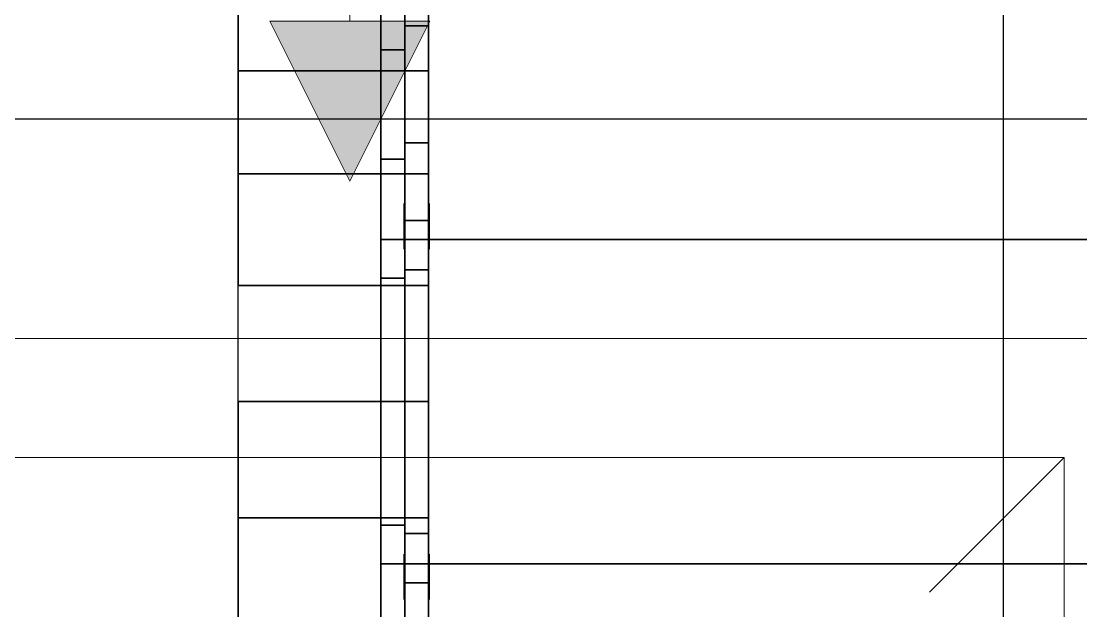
# Model space of a CAD drawing. Header units: millimetres. Extents: x -92759 to 184353, y -15225 to 86714.
# Drawn here: x 63832.3 to 64054.9, y 49422.3 to 49546.1 of the extents above; entities that cross this region are included whole.
import ezdxf

# ---------------------------------------------------------------- set-up
doc = ezdxf.new("R2010")
doc.units = ezdxf.units.MM
doc.linetypes.add('Aligning Line', pattern=[3.2004, 1.6002, -1.6002])
doc.layers.add('A-PATT-CONC', color=8, linetype='Continuous')
doc.layers.add('M-ACMV-EAF', color=86, linetype='Continuous')
doc.layers.add('HFI 9MM FPB', color=94, linetype='Continuous', lineweight=5)
doc.layers.add('M-ACMV_FCU-1', color=86, linetype='Continuous', lineweight=9)
doc.layers.add('M-ACMV_EAG', color=7, linetype='Continuous', lineweight=25, true_color=0x999900)

# ---------------------------------------------------------------- blocks, each defined once
blk = doc.blocks.new('RCP_B8L2')
at = {"layer": 'A-PATT-CONC'}
h = blk.add_hatch(dxfattribs=at)
h.set_pattern_fill('ANSI37', color=256, scale=189, angle=45)
h.set_pattern_definition([(90, (-386618.07, -170702.3), (-600.075, 0), []), (180, (-386618.07, -170702.3), (-6e-14, -600.075), [])])
h.paths.add_polyline_path([(-389618.07, -170702.3), (-386618.07, -170702.3), (-386618.07, -174902.3), (-389618.07, -174902.3)])
at = {"layer": 'HFI 9MM FPB'}
h = blk.add_hatch(dxfattribs=at)
h.set_pattern_fill('ANSI33', color=256, scale=50)
h.set_pattern_definition([(45, (-581589.02, -147239), (-224.5064, 224.5064), []), (45, (-581364.5, -147239), (-224.5064, 224.5064), [158.75, -79.375])])
h.paths.add_polyline_path([(-389618.07, -170702.3), (-386618.07, -170702.3), (-386618.07, -174902.3), (-389618.07, -174902.3)], flags=16)
h.paths.add_polyline_path([(-389968.07, -175527.3), (-389968.07, -170527.3), (-386268.07, -170527.3), (-386268.07, -175527.3), (-387018.07, -175527.3), (-387018.07, -175077.3), (-387618.07, -175077.3), (-387618.07, -175527.3)])
blk = doc.blocks.new('A$C0c7653cf')
at = {"layer": 'M-ACMV_EAG', "lineweight": 5}
h = blk.add_hatch(color=256, dxfattribs=at)
h.dxf.hatch_style = 1
h.paths.add_polyline_path([(16.8, 241.59), (-16.8, 241.59), (0, 208)])
for p, q in [((0, 275.18), (0, 241.59)), ((-16.8, 241.59), (16.8, 241.59)), ((0, 208), (-16.8, 241.59)), ((0, 208), (16.8, 241.59))]:
    blk.add_line(p, q, dxfattribs=at)
at = {"layer": 'M-ACMV_EAG', "linetype": 'Aligning Line', "lineweight": 5, "ltscale": 25}
blk.add_line((150, 150), (-150, -150), dxfattribs=at)
at = {"layer": 'M-ACMV_EAG', "lineweight": 5}
for points in [[(-175, 175), (175, 175), (175, -175), (-175, -175)], [(-150, 150), (150, 150), (150, -150), (-150, -150)]]:
    blk.add_lwpolyline(points, close=True, dxfattribs=at)
blk = doc.blocks.new('A$Cd3efbef9')
at = {"layer": 'M-ACMV-EAF'}
for points in [[(115, 218.047734, -179.500607), (110, 218.047734, -179.500607), (110, 283.952265, -141.450608), (115, 283.952265, -141.450608)], [(115, 283.952265, 66.450608), (110, 283.952265, 66.450608), (110, 218.047734, 104.500607), (115, 218.047734, 104.500607)], [(110, 277.408965, -130.217277), (110, 211.591034, -168.217277), (110, 218.091034, -179.475607), (110, 283.908965, -141.475607)], [(110, 211.591034, 93.217277), (110, 277.408965, 55.217277), (110, 283.908965, 66.475607), (110, 218.091034, 104.475607)], [(115, 277.408965, -130.217277), (115, 211.591034, -168.217277), (115, 218.091034, -179.475607), (115, 283.908965, -141.475607)], [(115, 211.591034, 93.217277), (115, 277.408965, 55.217277), (115, 283.908965, 66.475607), (115, 218.091034, 104.475607)], [(120, 214.029156, -164.500226), (-120, 214.029156, -164.500226), (-120, 272.970843, -130.470227), (120, 272.970843, -130.470227)], [(120, 272.970843, 55.470227), (-120, 272.970843, 55.470227), (-120, 214.029156, 89.500226), (120, 214.029156, 89.500226)], [(115, 218.049999, 104.5), (110, 218.049999, 104.5), (110, 141.95, 104.5), (115, 141.95, 104.5)], [(115, 141.95, -179.5), (110, 141.95, -179.5), (110, 218.049999, -179.5), (115, 218.049999, -179.5)], [(115, 218.049999, 104.5), (110, 218.049999, 104.5), (110, 141.95, 104.5), (115, 141.95, 104.5)], [(110, 142, 91.5), (110, 218, 91.5), (110, 218, 104.5), (110, 142, 104.5)], [(110, 218, -166.5), (110, 142, -166.5), (110, 142, -179.5), (110, 218, -179.5)], [(110, 142, 91.5), (110, 218, 91.5), (110, 218, 104.5), (110, 142, 104.5)], [(115, 142, 91.5), (115, 218, 91.5), (115, 218, 104.5), (115, 142, 104.5)], [(115, 218, -166.5), (115, 142, -166.5), (115, 142, -179.5), (115, 218, -179.5)], [(115, 142, 91.5), (115, 218, 91.5), (115, 218, 104.5), (115, 142, 104.5)], [(120, 214.029998, 89.5), (-120, 214.029998, 89.5), (-120, 145.970001, 89.5), (120, 145.970001, 89.5)], [(120, 145.970001, -164.5), (-120, 145.970001, -164.5), (-120, 214.029998, -164.5), (120, 214.029998, -164.5)], [(120, 214.029998, 89.5), (-120, 214.029998, 89.5), (-120, 145.970001, 89.5), (120, 145.970001, 89.5)], [(110, 82.591034, 55.217277), (110, 148.408965, 93.217277), (110, 141.908965, 104.475607), (110, 76.091034, 66.475607)], [(110, 148.408965, -168.217277), (110, 82.591034, -130.217277), (110, 76.091034, -141.475607), (110, 141.908965, -179.475607)], [(115, 82.591034, 55.217277), (115, 148.408965, 93.217277), (115, 141.908965, 104.475607), (115, 76.091034, 66.475607)], [(115, 148.408965, -168.217277), (115, 82.591034, -130.217277), (115, 76.091034, -141.475607), (115, 141.908965, -179.475607)], [(120, 145.970843, 89.500226), (-120, 145.970843, 89.500226), (-120, 87.029156, 55.470227), (120, 87.029156, 55.470227)], [(120, 87.029156, -130.470227), (-120, 87.029156, -130.470227), (-120, 145.970843, -164.500226), (120, 145.970843, -164.500226)], [(115, 141.952265, 104.500607), (110, 141.952265, 104.500607), (110, 76.047734, 66.450608), (115, 76.047734, 66.450608)], [(115, 76.047734, -141.450608), (110, 76.047734, -141.450608), (110, 141.952265, -179.500607), (115, 141.952265, -179.500607)]]:
    blk.add_3dface(points, dxfattribs=at)
at = {"layer": 'M-ACMV-EAF', "invisible_edges": 14}
for points in [[(109.9, 221.496226, 100.358854), (109.9, 221.573085, 99.578493), (109.9, 217.573085, 99.578493)], [(109.9, 221.573085, 99.578493), (109.9, 221.496226, 98.798132), (109.9, 217.573085, 99.578493)], [(109.9, 221.268603, 101.109227), (109.9, 221.496226, 100.358854), (109.9, 217.573085, 99.578493)], [(109.9, 221.496226, 98.798132), (109.9, 221.268603, 98.047759), (109.9, 217.573085, 99.578493)], [(109.9, 220.898963, 101.800774), (109.9, 221.268603, 101.109227), (109.9, 217.573085, 99.578493)], [(109.9, 221.268603, 98.047759), (109.9, 220.898963, 97.356212), (109.9, 217.573085, 99.578493)], [(109.9, 220.401512, 102.40692), (109.9, 220.898963, 101.800774), (109.9, 217.573085, 99.578493)], [(109.9, 220.898963, 97.356212), (109.9, 220.401512, 96.750066), (109.9, 217.573085, 99.578493)], [(109.9, 219.795366, 102.904371), (109.9, 220.401512, 102.40692), (109.9, 217.573085, 99.578493)], [(109.9, 220.401512, 96.750066), (109.9, 219.795366, 96.252615), (109.9, 217.573085, 99.578493)], [(115.1, 221.496226, 100.358854), (115.1, 221.573085, 99.578493), (115.1, 217.573085, 99.578493)], [(115.1, 221.573085, 99.578493), (115.1, 221.496226, 98.798132), (115.1, 217.573085, 99.578493)], [(115.1, 221.268603, 101.109227), (115.1, 221.496226, 100.358854), (115.1, 217.573085, 99.578493)], [(115.1, 221.496226, 98.798132), (115.1, 221.268603, 98.047759), (115.1, 217.573085, 99.578493)], [(115.1, 220.898963, 101.800774), (115.1, 221.268603, 101.109227), (115.1, 217.573085, 99.578493)], [(115.1, 221.268603, 98.047759), (115.1, 220.898963, 97.356212), (115.1, 217.573085, 99.578493)], [(115.1, 220.401512, 102.40692), (115.1, 220.898963, 101.800774), (115.1, 217.573085, 99.578493)], [(115.1, 220.898963, 97.356212), (115.1, 220.401512, 96.750066), (115.1, 217.573085, 99.578493)], [(115.1, 219.795366, 102.904371), (115.1, 220.401512, 102.40692), (115.1, 217.573085, 99.578493)], [(115.1, 220.401512, 96.750066), (115.1, 219.795366, 96.252615), (115.1, 217.573085, 99.578493)], [(109.9, 219.923141, -174.219639), (109.9, 220, -175), (109.9, 216, -175)], [(109.9, 220, -175), (109.9, 219.923141, -175.780361), (109.9, 216, -175)], [(109.9, 219.695518, -173.469266), (109.9, 219.923141, -174.219639), (109.9, 216, -175)], [(109.9, 219.923141, -175.780361), (109.9, 219.695518, -176.530734), (109.9, 216, -175)], [(109.9, 219.103819, 103.274011), (109.9, 219.795366, 102.904371), (109.9, 217.573085, 99.578493)], [(109.9, 219.795366, 96.252615), (109.9, 219.103819, 95.882975), (109.9, 217.573085, 99.578493)], [(109.9, 219.325878, -172.777719), (109.9, 219.695518, -173.469266), (109.9, 216, -175)], [(109.9, 219.695518, -176.530734), (109.9, 219.325878, -177.222281), (109.9, 216, -175)], [(109.9, 218.828427, -172.171573), (109.9, 219.325878, -172.777719), (109.9, 216, -175)], [(109.9, 219.325878, -177.222281), (109.9, 218.828427, -177.828427), (109.9, 216, -175)], [(109.9, 218.353446, 103.501634), (109.9, 219.103819, 103.274011), (109.9, 217.573085, 99.578493)], [(109.9, 219.103819, 95.882975), (109.9, 218.353446, 95.655352), (109.9, 217.573085, 99.578493)], [(109.9, 218.22228, -171.674122), (109.9, 218.828427, -172.171573), (109.9, 216, -175)], [(109.9, 218.828427, -177.828427), (109.9, 218.22228, -178.325878), (109.9, 216, -175)], [(109.9, 217.573085, 103.578493), (109.9, 218.353446, 103.501634), (109.9, 217.573085, 99.578493)], [(109.9, 218.353446, 95.655352), (109.9, 217.573085, 95.578493), (109.9, 217.573085, 99.578493)], [(109.9, 217.530733, -171.304482), (109.9, 218.22228, -171.674122), (109.9, 216, -175)], [(109.9, 218.22228, -178.325878), (109.9, 217.530733, -178.695518), (109.9, 216, -175)], [(115.1, 219.923141, -174.219639), (115.1, 220, -175), (115.1, 216, -175)], [(115.1, 220, -175), (115.1, 219.923141, -175.780361), (115.1, 216, -175)], [(115.1, 219.695518, -173.469266), (115.1, 219.923141, -174.219639), (115.1, 216, -175)], [(115.1, 219.923141, -175.780361), (115.1, 219.695518, -176.530734), (115.1, 216, -175)], [(115.1, 219.103819, 103.274011), (115.1, 219.795366, 102.904371), (115.1, 217.573085, 99.578493)], [(115.1, 219.795366, 96.252615), (115.1, 219.103819, 95.882975), (115.1, 217.573085, 99.578493)], [(115.1, 219.325878, -172.777719), (115.1, 219.695518, -173.469266), (115.1, 216, -175)], [(115.1, 219.695518, -176.530734), (115.1, 219.325878, -177.222281), (115.1, 216, -175)], [(115.1, 218.828427, -172.171573), (115.1, 219.325878, -172.777719), (115.1, 216, -175)], [(115.1, 219.325878, -177.222281), (115.1, 218.828427, -177.828427), (115.1, 216, -175)], [(115.1, 218.353446, 103.501634), (115.1, 219.103819, 103.274011), (115.1, 217.573085, 99.578493)], [(115.1, 219.103819, 95.882975), (115.1, 218.353446, 95.655352), (115.1, 217.573085, 99.578493)], [(115.1, 218.22228, -171.674122), (115.1, 218.828427, -172.171573), (115.1, 216, -175)], [(115.1, 218.828427, -177.828427), (115.1, 218.22228, -178.325878), (115.1, 216, -175)], [(115.1, 217.573085, 103.578493), (115.1, 218.353446, 103.501634), (115.1, 217.573085, 99.578493)], [(115.1, 218.353446, 95.655352), (115.1, 217.573085, 95.578493), (115.1, 217.573085, 99.578493)], [(115.1, 217.530733, -171.304482), (115.1, 218.22228, -171.674122), (115.1, 216, -175)], [(115.1, 218.22228, -178.325878), (115.1, 217.530733, -178.695518), (115.1, 216, -175)], [(109.9, 217.573085, 95.578493), (109.9, 216.792724, 95.655352), (109.9, 217.573085, 99.578493)], [(109.9, 216.792724, 95.655352), (109.9, 216.042351, 95.882975), (109.9, 217.573085, 99.578493)], [(109.9, 216.042351, 95.882975), (109.9, 215.350804, 96.252615), (109.9, 217.573085, 99.578493)], [(109.9, 215.350804, 96.252615), (109.9, 214.744658, 96.750066), (109.9, 217.573085, 99.578493)], [(109.9, 214.744658, 96.750066), (109.9, 214.247207, 97.356212), (109.9, 217.573085, 99.578493)], [(109.9, 214.247207, 97.356212), (109.9, 213.877567, 98.047759), (109.9, 217.573085, 99.578493)], [(109.9, 213.877567, 98.047759), (109.9, 213.649944, 98.798132), (109.9, 217.573085, 99.578493)], [(109.9, 213.649944, 98.798132), (109.9, 213.573085, 99.578493), (109.9, 217.573085, 99.578493)], [(109.9, 213.573085, 99.578493), (109.9, 213.649944, 100.358854), (109.9, 217.573085, 99.578493)], [(109.9, 213.649944, 100.358854), (109.9, 213.877567, 101.109227), (109.9, 217.573085, 99.578493)], [(109.9, 213.877567, 101.109227), (109.9, 214.247207, 101.800774), (109.9, 217.573085, 99.578493)], [(109.9, 214.247207, 101.800774), (109.9, 214.744658, 102.40692), (109.9, 217.573085, 99.578493)], [(109.9, 214.744658, 102.40692), (109.9, 215.350804, 102.904371), (109.9, 217.573085, 99.578493)], [(109.9, 215.350804, 102.904371), (109.9, 216.042351, 103.274011), (109.9, 217.573085, 99.578493)], [(109.9, 216.042351, 103.274011), (109.9, 216.792724, 103.501634), (109.9, 217.573085, 99.578493)], [(109.9, 216.792724, 103.501634), (109.9, 217.573085, 103.578493), (109.9, 217.573085, 99.578493)], [(109.9, 216.780361, -171.076859), (109.9, 217.530733, -171.304482), (109.9, 216, -175)], [(109.9, 217.530733, -178.695518), (109.9, 216.780361, -178.923141), (109.9, 216, -175)], [(109.9, 216, -171), (109.9, 216.780361, -171.076859), (109.9, 216, -175)], [(109.9, 216.780361, -178.923141), (109.9, 216, -179), (109.9, 216, -175)], [(109.9, 216, -179), (109.9, 215.219638, -178.923141), (109.9, 216, -175)], [(109.9, 215.219638, -178.923141), (109.9, 214.469266, -178.695518), (109.9, 216, -175)], [(109.9, 214.469266, -178.695518), (109.9, 213.777719, -178.325878), (109.9, 216, -175)], [(109.9, 213.777719, -178.325878), (109.9, 213.171572, -177.828427), (109.9, 216, -175)], [(109.9, 213.171572, -177.828427), (109.9, 212.674121, -177.222281), (109.9, 216, -175)], [(109.9, 212.674121, -177.222281), (109.9, 212.304481, -176.530734), (109.9, 216, -175)], [(109.9, 212.304481, -176.530734), (109.9, 212.076858, -175.780361), (109.9, 216, -175)], [(109.9, 212.076858, -175.780361), (109.9, 212, -175), (109.9, 216, -175)], [(109.9, 212, -175), (109.9, 212.076858, -174.219639), (109.9, 216, -175)], [(109.9, 212.076858, -174.219639), (109.9, 212.304481, -173.469266), (109.9, 216, -175)], [(109.9, 212.304481, -173.469266), (109.9, 212.674121, -172.777719), (109.9, 216, -175)], [(109.9, 212.674121, -172.777719), (109.9, 213.171572, -172.171573), (109.9, 216, -175)], [(109.9, 213.171572, -172.171573), (109.9, 213.777719, -171.674122), (109.9, 216, -175)], [(109.9, 213.777719, -171.674122), (109.9, 214.469266, -171.304482), (109.9, 216, -175)], [(109.9, 214.469266, -171.304482), (109.9, 215.219638, -171.076859), (109.9, 216, -175)], [(109.9, 215.219638, -171.076859), (109.9, 216, -171), (109.9, 216, -175)], [(115.1, 217.573085, 95.578493), (115.1, 216.792724, 95.655352), (115.1, 217.573085, 99.578493)], [(115.1, 216.792724, 95.655352), (115.1, 216.042351, 95.882975), (115.1, 217.573085, 99.578493)], [(115.1, 216.042351, 95.882975), (115.1, 215.350804, 96.252615), (115.1, 217.573085, 99.578493)], [(115.1, 215.350804, 96.252615), (115.1, 214.744658, 96.750066), (115.1, 217.573085, 99.578493)], [(115.1, 214.744658, 96.750066), (115.1, 214.247207, 97.356212), (115.1, 217.573085, 99.578493)], [(115.1, 214.247207, 97.356212), (115.1, 213.877567, 98.047759), (115.1, 217.573085, 99.578493)], [(115.1, 213.877567, 98.047759), (115.1, 213.649944, 98.798132), (115.1, 217.573085, 99.578493)], [(115.1, 213.649944, 98.798132), (115.1, 213.573085, 99.578493), (115.1, 217.573085, 99.578493)], [(115.1, 213.573085, 99.578493), (115.1, 213.649944, 100.358854), (115.1, 217.573085, 99.578493)], [(115.1, 213.649944, 100.358854), (115.1, 213.877567, 101.109227), (115.1, 217.573085, 99.578493)], [(115.1, 213.877567, 101.109227), (115.1, 214.247207, 101.800774), (115.1, 217.573085, 99.578493)], [(115.1, 214.247207, 101.800774), (115.1, 214.744658, 102.40692), (115.1, 217.573085, 99.578493)], [(115.1, 214.744658, 102.40692), (115.1, 215.350804, 102.904371), (115.1, 217.573085, 99.578493)], [(115.1, 215.350804, 102.904371), (115.1, 216.042351, 103.274011), (115.1, 217.573085, 99.578493)], [(115.1, 216.042351, 103.274011), (115.1, 216.792724, 103.501634), (115.1, 217.573085, 99.578493)], [(115.1, 216.792724, 103.501634), (115.1, 217.573085, 103.578493), (115.1, 217.573085, 99.578493)], [(115.1, 216.780361, -171.076859), (115.1, 217.530733, -171.304482), (115.1, 216, -175)], [(115.1, 217.530733, -178.695518), (115.1, 216.780361, -178.923141), (115.1, 216, -175)], [(115.1, 216, -171), (115.1, 216.780361, -171.076859), (115.1, 216, -175)], [(115.1, 216.780361, -178.923141), (115.1, 216, -179), (115.1, 216, -175)], [(115.1, 216, -179), (115.1, 215.219638, -178.923141), (115.1, 216, -175)], [(115.1, 215.219638, -178.923141), (115.1, 214.469266, -178.695518), (115.1, 216, -175)], [(115.1, 214.469266, -178.695518), (115.1, 213.777719, -178.325878), (115.1, 216, -175)], [(115.1, 213.777719, -178.325878), (115.1, 213.171572, -177.828427), (115.1, 216, -175)], [(115.1, 213.171572, -177.828427), (115.1, 212.674121, -177.222281), (115.1, 216, -175)], [(115.1, 212.674121, -177.222281), (115.1, 212.304481, -176.530734), (115.1, 216, -175)], [(115.1, 212.304481, -176.530734), (115.1, 212.076858, -175.780361), (115.1, 216, -175)], [(115.1, 212.076858, -175.780361), (115.1, 212, -175), (115.1, 216, -175)], [(115.1, 212, -175), (115.1, 212.076858, -174.219639), (115.1, 216, -175)], [(115.1, 212.076858, -174.219639), (115.1, 212.304481, -173.469266), (115.1, 216, -175)], [(115.1, 212.304481, -173.469266), (115.1, 212.674121, -172.777719), (115.1, 216, -175)], [(115.1, 212.674121, -172.777719), (115.1, 213.171572, -172.171573), (115.1, 216, -175)], [(115.1, 213.171572, -172.171573), (115.1, 213.777719, -171.674122), (115.1, 216, -175)], [(115.1, 213.777719, -171.674122), (115.1, 214.469266, -171.304482), (115.1, 216, -175)], [(115.1, 214.469266, -171.304482), (115.1, 215.219638, -171.076859), (115.1, 216, -175)], [(115.1, 215.219638, -171.076859), (115.1, 216, -171), (115.1, 216, -175)], [(109.9, 147.923141, 100.780361), (109.9, 148, 100), (109.9, 144, 100)], [(109.9, 148, 100), (109.9, 147.923141, 99.219639), (109.9, 144, 100)], [(109.9, 147.923141, 100.780361), (109.9, 148, 100), (109.9, 144, 100)], [(109.9, 148, 100), (109.9, 147.923141, 99.219639), (109.9, 144, 100)], [(109.9, 147.695518, 101.530734), (109.9, 147.923141, 100.780361), (109.9, 144, 100)], [(109.9, 147.923141, 99.219639), (109.9, 147.695518, 98.469266), (109.9, 144, 100)], [(109.9, 147.695518, 101.530734), (109.9, 147.923141, 100.780361), (109.9, 144, 100)], [(109.9, 147.923141, 99.219639), (109.9, 147.695518, 98.469266), (109.9, 144, 100)], [(109.9, 147.325878, 102.222281), (109.9, 147.695518, 101.530734), (109.9, 144, 100)], [(109.9, 147.695518, 98.469266), (109.9, 147.325878, 97.777719), (109.9, 144, 100)], [(109.9, 147.325878, 102.222281), (109.9, 147.695518, 101.530734), (109.9, 144, 100)], [(109.9, 147.695518, 98.469266), (109.9, 147.325878, 97.777719), (109.9, 144, 100)], [(109.9, 146.828427, 102.828427), (109.9, 147.325878, 102.222281), (109.9, 144, 100)], [(109.9, 147.325878, 97.777719), (109.9, 146.828427, 97.171573), (109.9, 144, 100)], [(109.9, 146.828427, 102.828427), (109.9, 147.325878, 102.222281), (109.9, 144, 100)], [(109.9, 147.325878, 97.777719), (109.9, 146.828427, 97.171573), (109.9, 144, 100)], [(115.1, 147.923141, 100.780361), (115.1, 148, 100), (115.1, 144, 100)], [(115.1, 148, 100), (115.1, 147.923141, 99.219639), (115.1, 144, 100)], [(115.1, 147.923141, 100.780361), (115.1, 148, 100), (115.1, 144, 100)], [(115.1, 148, 100), (115.1, 147.923141, 99.219639), (115.1, 144, 100)], [(115.1, 147.695518, 101.530734), (115.1, 147.923141, 100.780361), (115.1, 144, 100)], [(115.1, 147.923141, 99.219639), (115.1, 147.695518, 98.469266), (115.1, 144, 100)], [(115.1, 147.695518, 101.530734), (115.1, 147.923141, 100.780361), (115.1, 144, 100)], [(115.1, 147.923141, 99.219639), (115.1, 147.695518, 98.469266), (115.1, 144, 100)], [(115.1, 147.325878, 102.222281), (115.1, 147.695518, 101.530734), (115.1, 144, 100)], [(115.1, 147.695518, 98.469266), (115.1, 147.325878, 97.777719), (115.1, 144, 100)], [(115.1, 147.325878, 102.222281), (115.1, 147.695518, 101.530734), (115.1, 144, 100)], [(115.1, 147.695518, 98.469266), (115.1, 147.325878, 97.777719), (115.1, 144, 100)], [(115.1, 146.828427, 102.828427), (115.1, 147.325878, 102.222281), (115.1, 144, 100)], [(115.1, 147.325878, 97.777719), (115.1, 146.828427, 97.171573), (115.1, 144, 100)], [(115.1, 146.828427, 102.828427), (115.1, 147.325878, 102.222281), (115.1, 144, 100)], [(115.1, 147.325878, 97.777719), (115.1, 146.828427, 97.171573), (115.1, 144, 100)], [(109.9, 146.22228, 103.325878), (109.9, 146.828427, 102.828427), (109.9, 144, 100)], [(109.9, 146.828427, 97.171573), (109.9, 146.22228, 96.674122), (109.9, 144, 100)], [(109.9, 146.22228, 103.325878), (109.9, 146.828427, 102.828427), (109.9, 144, 100)], [(109.9, 146.828427, 97.171573), (109.9, 146.22228, 96.674122), (109.9, 144, 100)], [(109.9, 146.350055, -173.798132), (109.9, 146.426914, -174.578493), (109.9, 142.426914, -174.578493)], [(109.9, 146.426914, -174.578493), (109.9, 146.350055, -175.358854), (109.9, 142.426914, -174.578493)], [(109.9, 146.122432, -173.047759), (109.9, 146.350055, -173.798132), (109.9, 142.426914, -174.578493)], [(109.9, 146.350055, -175.358854), (109.9, 146.122432, -176.109227), (109.9, 142.426914, -174.578493)], [(109.9, 145.530733, 103.695518), (109.9, 146.22228, 103.325878), (109.9, 144, 100)], [(109.9, 146.22228, 96.674122), (109.9, 145.530733, 96.304482), (109.9, 144, 100)], [(109.9, 145.530733, 103.695518), (109.9, 146.22228, 103.325878), (109.9, 144, 100)], [(109.9, 146.22228, 96.674122), (109.9, 145.530733, 96.304482), (109.9, 144, 100)], [(109.9, 145.752793, -172.356212), (109.9, 146.122432, -173.047759), (109.9, 142.426914, -174.578493)], [(109.9, 146.122432, -176.109227), (109.9, 145.752793, -176.800774), (109.9, 142.426914, -174.578493)], [(109.9, 145.255341, -171.750066), (109.9, 145.752793, -172.356212), (109.9, 142.426914, -174.578493)], [(109.9, 145.752793, -176.800774), (109.9, 145.255341, -177.40692), (109.9, 142.426914, -174.578493)], [(109.9, 144.780361, 103.923141), (109.9, 145.530733, 103.695518), (109.9, 144, 100)], [(109.9, 145.530733, 96.304482), (109.9, 144.780361, 96.076859), (109.9, 144, 100)], [(109.9, 144.780361, 103.923141), (109.9, 145.530733, 103.695518), (109.9, 144, 100)], [(109.9, 145.530733, 96.304482), (109.9, 144.780361, 96.076859), (109.9, 144, 100)], [(109.9, 144.649195, -171.252615), (109.9, 145.255341, -171.750066), (109.9, 142.426914, -174.578493)], [(109.9, 145.255341, -177.40692), (109.9, 144.649195, -177.904371), (109.9, 142.426914, -174.578493)], [(109.9, 144, 104), (109.9, 144.780361, 103.923141), (109.9, 144, 100)], [(109.9, 144.780361, 96.076859), (109.9, 144, 96), (109.9, 144, 100)], [(109.9, 144, 104), (109.9, 144.780361, 103.923141), (109.9, 144, 100)], [(109.9, 144.780361, 96.076859), (109.9, 144, 96), (109.9, 144, 100)], [(115.1, 146.22228, 103.325878), (115.1, 146.828427, 102.828427), (115.1, 144, 100)], [(115.1, 146.828427, 97.171573), (115.1, 146.22228, 96.674122), (115.1, 144, 100)], [(115.1, 146.22228, 103.325878), (115.1, 146.828427, 102.828427), (115.1, 144, 100)], [(115.1, 146.828427, 97.171573), (115.1, 146.22228, 96.674122), (115.1, 144, 100)], [(115.1, 146.350055, -173.798132), (115.1, 146.426914, -174.578493), (115.1, 142.426914, -174.578493)], [(115.1, 146.426914, -174.578493), (115.1, 146.350055, -175.358854), (115.1, 142.426914, -174.578493)], [(115.1, 146.122432, -173.047759), (115.1, 146.350055, -173.798132), (115.1, 142.426914, -174.578493)], [(115.1, 146.350055, -175.358854), (115.1, 146.122432, -176.109227), (115.1, 142.426914, -174.578493)], [(115.1, 145.530733, 103.695518), (115.1, 146.22228, 103.325878), (115.1, 144, 100)], [(115.1, 146.22228, 96.674122), (115.1, 145.530733, 96.304482), (115.1, 144, 100)], [(115.1, 145.530733, 103.695518), (115.1, 146.22228, 103.325878), (115.1, 144, 100)], [(115.1, 146.22228, 96.674122), (115.1, 145.530733, 96.304482), (115.1, 144, 100)], [(115.1, 145.752793, -172.356212), (115.1, 146.122432, -173.047759), (115.1, 142.426914, -174.578493)], [(115.1, 146.122432, -176.109227), (115.1, 145.752793, -176.800774), (115.1, 142.426914, -174.578493)], [(115.1, 145.255341, -171.750066), (115.1, 145.752793, -172.356212), (115.1, 142.426914, -174.578493)], [(115.1, 145.752793, -176.800774), (115.1, 145.255341, -177.40692), (115.1, 142.426914, -174.578493)], [(115.1, 144.780361, 103.923141), (115.1, 145.530733, 103.695518), (115.1, 144, 100)], [(115.1, 145.530733, 96.304482), (115.1, 144.780361, 96.076859), (115.1, 144, 100)], [(115.1, 144.780361, 103.923141), (115.1, 145.530733, 103.695518), (115.1, 144, 100)], [(115.1, 145.530733, 96.304482), (115.1, 144.780361, 96.076859), (115.1, 144, 100)], [(115.1, 144.649195, -171.252615), (115.1, 145.255341, -171.750066), (115.1, 142.426914, -174.578493)], [(115.1, 145.255341, -177.40692), (115.1, 144.649195, -177.904371), (115.1, 142.426914, -174.578493)], [(115.1, 144, 104), (115.1, 144.780361, 103.923141), (115.1, 144, 100)], [(115.1, 144.780361, 96.076859), (115.1, 144, 96), (115.1, 144, 100)], [(115.1, 144, 104), (115.1, 144.780361, 103.923141), (115.1, 144, 100)], [(115.1, 144.780361, 96.076859), (115.1, 144, 96), (115.1, 144, 100)], [(109.9, 143.957648, -170.882975), (109.9, 144.649195, -171.252615), (109.9, 142.426914, -174.578493)], [(109.9, 144.649195, -177.904371), (109.9, 143.957648, -178.274011), (109.9, 142.426914, -174.578493)], [(109.9, 144, 96), (109.9, 143.219638, 96.076859), (109.9, 144, 100)], [(109.9, 143.219638, 96.076859), (109.9, 142.469266, 96.304482), (109.9, 144, 100)], [(109.9, 142.469266, 96.304482), (109.9, 141.777719, 96.674122), (109.9, 144, 100)], [(109.9, 141.777719, 96.674122), (109.9, 141.171572, 97.171573), (109.9, 144, 100)], [(109.9, 141.171572, 97.171573), (109.9, 140.674121, 97.777719), (109.9, 144, 100)], [(109.9, 140.674121, 97.777719), (109.9, 140.304481, 98.469266), (109.9, 144, 100)], [(109.9, 140.304481, 98.469266), (109.9, 140.076858, 99.219639), (109.9, 144, 100)], [(109.9, 140.076858, 99.219639), (109.9, 140, 100), (109.9, 144, 100)], [(109.9, 140, 100), (109.9, 140.076858, 100.780361), (109.9, 144, 100)], [(109.9, 140.076858, 100.780361), (109.9, 140.304481, 101.530734), (109.9, 144, 100)], [(109.9, 140.304481, 101.530734), (109.9, 140.674121, 102.222281), (109.9, 144, 100)], [(109.9, 140.674121, 102.222281), (109.9, 141.171572, 102.828427), (109.9, 144, 100)], [(109.9, 141.171572, 102.828427), (109.9, 141.777719, 103.325878), (109.9, 144, 100)], [(109.9, 141.777719, 103.325878), (109.9, 142.469266, 103.695518), (109.9, 144, 100)], [(109.9, 142.469266, 103.695518), (109.9, 143.219638, 103.923141), (109.9, 144, 100)], [(109.9, 143.219638, 103.923141), (109.9, 144, 104), (109.9, 144, 100)], [(109.9, 144, 96), (109.9, 143.219638, 96.076859), (109.9, 144, 100)], [(109.9, 143.219638, 96.076859), (109.9, 142.469266, 96.304482), (109.9, 144, 100)], [(109.9, 142.469266, 96.304482), (109.9, 141.777719, 96.674122), (109.9, 144, 100)], [(109.9, 141.777719, 96.674122), (109.9, 141.171572, 97.171573), (109.9, 144, 100)], [(109.9, 141.171572, 97.171573), (109.9, 140.674121, 97.777719), (109.9, 144, 100)], [(109.9, 140.674121, 97.777719), (109.9, 140.304481, 98.469266), (109.9, 144, 100)], [(109.9, 140.304481, 98.469266), (109.9, 140.076858, 99.219639), (109.9, 144, 100)], [(109.9, 140.076858, 99.219639), (109.9, 140, 100), (109.9, 144, 100)], [(109.9, 140, 100), (109.9, 140.076858, 100.780361), (109.9, 144, 100)], [(109.9, 140.076858, 100.780361), (109.9, 140.304481, 101.530734), (109.9, 144, 100)], [(109.9, 140.304481, 101.530734), (109.9, 140.674121, 102.222281), (109.9, 144, 100)], [(109.9, 140.674121, 102.222281), (109.9, 141.171572, 102.828427), (109.9, 144, 100)], [(109.9, 141.171572, 102.828427), (109.9, 141.777719, 103.325878), (109.9, 144, 100)], [(109.9, 141.777719, 103.325878), (109.9, 142.469266, 103.695518), (109.9, 144, 100)], [(109.9, 142.469266, 103.695518), (109.9, 143.219638, 103.923141), (109.9, 144, 100)], [(109.9, 143.219638, 103.923141), (109.9, 144, 104), (109.9, 144, 100)], [(109.9, 143.207275, -170.655352), (109.9, 143.957648, -170.882975), (109.9, 142.426914, -174.578493)], [(109.9, 143.957648, -178.274011), (109.9, 143.207275, -178.501634), (109.9, 142.426914, -174.578493)], [(109.9, 142.426914, -170.578493), (109.9, 143.207275, -170.655352), (109.9, 142.426914, -174.578493)], [(109.9, 143.207275, -178.501634), (109.9, 142.426914, -178.578493), (109.9, 142.426914, -174.578493)], [(115.1, 143.957648, -170.882975), (115.1, 144.649195, -171.252615), (115.1, 142.426914, -174.578493)], [(115.1, 144.649195, -177.904371), (115.1, 143.957648, -178.274011), (115.1, 142.426914, -174.578493)], [(115.1, 144, 96), (115.1, 143.219638, 96.076859), (115.1, 144, 100)], [(115.1, 143.219638, 96.076859), (115.1, 142.469266, 96.304482), (115.1, 144, 100)], [(115.1, 142.469266, 96.304482), (115.1, 141.777719, 96.674122), (115.1, 144, 100)], [(115.1, 141.777719, 96.674122), (115.1, 141.171572, 97.171573), (115.1, 144, 100)], [(115.1, 141.171572, 97.171573), (115.1, 140.674121, 97.777719), (115.1, 144, 100)], [(115.1, 140.674121, 97.777719), (115.1, 140.304481, 98.469266), (115.1, 144, 100)], [(115.1, 140.304481, 98.469266), (115.1, 140.076858, 99.219639), (115.1, 144, 100)], [(115.1, 140.076858, 99.219639), (115.1, 140, 100), (115.1, 144, 100)], [(115.1, 140, 100), (115.1, 140.076858, 100.780361), (115.1, 144, 100)], [(115.1, 140.076858, 100.780361), (115.1, 140.304481, 101.530734), (115.1, 144, 100)], [(115.1, 140.304481, 101.530734), (115.1, 140.674121, 102.222281), (115.1, 144, 100)], [(115.1, 140.674121, 102.222281), (115.1, 141.171572, 102.828427), (115.1, 144, 100)], [(115.1, 141.171572, 102.828427), (115.1, 141.777719, 103.325878), (115.1, 144, 100)], [(115.1, 141.777719, 103.325878), (115.1, 142.469266, 103.695518), (115.1, 144, 100)], [(115.1, 142.469266, 103.695518), (115.1, 143.219638, 103.923141), (115.1, 144, 100)], [(115.1, 143.219638, 103.923141), (115.1, 144, 104), (115.1, 144, 100)], [(115.1, 144, 96), (115.1, 143.219638, 96.076859), (115.1, 144, 100)], [(115.1, 143.219638, 96.076859), (115.1, 142.469266, 96.304482), (115.1, 144, 100)], [(115.1, 142.469266, 96.304482), (115.1, 141.777719, 96.674122), (115.1, 144, 100)], [(115.1, 141.777719, 96.674122), (115.1, 141.171572, 97.171573), (115.1, 144, 100)], [(115.1, 141.171572, 97.171573), (115.1, 140.674121, 97.777719), (115.1, 144, 100)], [(115.1, 140.674121, 97.777719), (115.1, 140.304481, 98.469266), (115.1, 144, 100)], [(115.1, 140.304481, 98.469266), (115.1, 140.076858, 99.219639), (115.1, 144, 100)], [(115.1, 140.076858, 99.219639), (115.1, 140, 100), (115.1, 144, 100)], [(115.1, 140, 100), (115.1, 140.076858, 100.780361), (115.1, 144, 100)], [(115.1, 140.076858, 100.780361), (115.1, 140.304481, 101.530734), (115.1, 144, 100)], [(115.1, 140.304481, 101.530734), (115.1, 140.674121, 102.222281), (115.1, 144, 100)], [(115.1, 140.674121, 102.222281), (115.1, 141.171572, 102.828427), (115.1, 144, 100)], [(115.1, 141.171572, 102.828427), (115.1, 141.777719, 103.325878), (115.1, 144, 100)], [(115.1, 141.777719, 103.325878), (115.1, 142.469266, 103.695518), (115.1, 144, 100)], [(115.1, 142.469266, 103.695518), (115.1, 143.219638, 103.923141), (115.1, 144, 100)], [(115.1, 143.219638, 103.923141), (115.1, 144, 104), (115.1, 144, 100)], [(115.1, 143.207275, -170.655352), (115.1, 143.957648, -170.882975), (115.1, 142.426914, -174.578493)], [(115.1, 143.957648, -178.274011), (115.1, 143.207275, -178.501634), (115.1, 142.426914, -174.578493)], [(115.1, 142.426914, -170.578493), (115.1, 143.207275, -170.655352), (115.1, 142.426914, -174.578493)], [(115.1, 143.207275, -178.501634), (115.1, 142.426914, -178.578493), (115.1, 142.426914, -174.578493)], [(109.9, 142.426914, -178.578493), (109.9, 141.646553, -178.501634), (109.9, 142.426914, -174.578493)], [(109.9, 141.646553, -178.501634), (109.9, 140.89618, -178.274011), (109.9, 142.426914, -174.578493)], [(109.9, 140.89618, -178.274011), (109.9, 140.204633, -177.904371), (109.9, 142.426914, -174.578493)], [(109.9, 140.204633, -177.904371), (109.9, 139.598487, -177.40692), (109.9, 142.426914, -174.578493)], [(109.9, 139.598487, -177.40692), (109.9, 139.101036, -176.800774), (109.9, 142.426914, -174.578493)], [(109.9, 139.101036, -176.800774), (109.9, 138.731396, -176.109227), (109.9, 142.426914, -174.578493)], [(109.9, 138.731396, -176.109227), (109.9, 138.503773, -175.358854), (109.9, 142.426914, -174.578493)], [(109.9, 138.503773, -175.358854), (109.9, 138.426914, -174.578493), (109.9, 142.426914, -174.578493)], [(109.9, 138.426914, -174.578493), (109.9, 138.503773, -173.798132), (109.9, 142.426914, -174.578493)], [(109.9, 138.503773, -173.798132), (109.9, 138.731396, -173.047759), (109.9, 142.426914, -174.578493)], [(109.9, 138.731396, -173.047759), (109.9, 139.101036, -172.356212), (109.9, 142.426914, -174.578493)], [(109.9, 139.101036, -172.356212), (109.9, 139.598487, -171.750066), (109.9, 142.426914, -174.578493)], [(109.9, 139.598487, -171.750066), (109.9, 140.204633, -171.252615), (109.9, 142.426914, -174.578493)], [(109.9, 140.204633, -171.252615), (109.9, 140.89618, -170.882975), (109.9, 142.426914, -174.578493)], [(109.9, 140.89618, -170.882975), (109.9, 141.646553, -170.655352), (109.9, 142.426914, -174.578493)], [(109.9, 141.646553, -170.655352), (109.9, 142.426914, -170.578493), (109.9, 142.426914, -174.578493)], [(115.1, 142.426914, -178.578493), (115.1, 141.646553, -178.501634), (115.1, 142.426914, -174.578493)], [(115.1, 141.646553, -178.501634), (115.1, 140.89618, -178.274011), (115.1, 142.426914, -174.578493)], [(115.1, 140.89618, -178.274011), (115.1, 140.204633, -177.904371), (115.1, 142.426914, -174.578493)], [(115.1, 140.204633, -177.904371), (115.1, 139.598487, -177.40692), (115.1, 142.426914, -174.578493)], [(115.1, 139.598487, -177.40692), (115.1, 139.101036, -176.800774), (115.1, 142.426914, -174.578493)], [(115.1, 139.101036, -176.800774), (115.1, 138.731396, -176.109227), (115.1, 142.426914, -174.578493)], [(115.1, 138.731396, -176.109227), (115.1, 138.503773, -175.358854), (115.1, 142.426914, -174.578493)], [(115.1, 138.503773, -175.358854), (115.1, 138.426914, -174.578493), (115.1, 142.426914, -174.578493)], [(115.1, 138.426914, -174.578493), (115.1, 138.503773, -173.798132), (115.1, 142.426914, -174.578493)], [(115.1, 138.503773, -173.798132), (115.1, 138.731396, -173.047759), (115.1, 142.426914, -174.578493)], [(115.1, 138.731396, -173.047759), (115.1, 139.101036, -172.356212), (115.1, 142.426914, -174.578493)], [(115.1, 139.101036, -172.356212), (115.1, 139.598487, -171.750066), (115.1, 142.426914, -174.578493)], [(115.1, 139.598487, -171.750066), (115.1, 140.204633, -171.252615), (115.1, 142.426914, -174.578493)], [(115.1, 140.204633, -171.252615), (115.1, 140.89618, -170.882975), (115.1, 142.426914, -174.578493)], [(115.1, 140.89618, -170.882975), (115.1, 141.646553, -170.655352), (115.1, 142.426914, -174.578493)], [(115.1, 141.646553, -170.655352), (115.1, 142.426914, -170.578493), (115.1, 142.426914, -174.578493)]]:
    blk.add_3dface(points, dxfattribs=at)
at = {"layer": 'M-ACMV-EAF'}
mesh = blk.add_polymesh((2, 33), dxfattribs=at)
for k, corner in enumerate([(115, 322, -37.5), (115, 319.271509, -65.202826), (115, 311.190893, -91.841047), (115, 298.068684, -116.390973), (115, 280.409162, -137.909163), (115, 258.890973, -155.568685), (115, 234.341047, -168.690894), (115, 207.702825, -176.77151), (115, 180, -179.5), (115, 152.297174, -176.77151), (115, 125.658952, -168.690894), (115, 101.109026, -155.568685), (115, 79.590837, -137.909163), (115, 61.931315, -116.390973), (115, 48.809106, -91.841047), (115, 40.72849, -65.202826), (115, 38, -37.5), (115, 40.72849, -9.797174), (115, 48.809106, 16.841047), (115, 61.931315, 41.390973), (115, 79.590837, 62.909163), (115, 101.109026, 80.568685), (115, 125.658952, 93.690894), (115, 152.297174, 101.77151), (115, 180, 104.5), (115, 207.702825, 101.77151), (115, 234.341047, 93.690894), (115, 258.890973, 80.568685), (115, 280.409162, 62.909163), (115, 298.068684, 41.390973), (115, 311.190893, 16.841047), (115, 319.271509, -9.797174), (115, 322, -37.5), (110, 322, -37.5), (110, 319.271509, -65.202826), (110, 311.190893, -91.841047), (110, 298.068684, -116.390973), (110, 280.409162, -137.909163), (110, 258.890973, -155.568685), (110, 234.341047, -168.690894), (110, 207.702825, -176.77151), (110, 180, -179.5), (110, 152.297174, -176.77151), (110, 125.658952, -168.690894), (110, 101.109026, -155.568685), (110, 79.590837, -137.909163), (110, 61.931315, -116.390973), (110, 48.809106, -91.841047), (110, 40.72849, -65.202826), (110, 38, -37.5), (110, 40.72849, -9.797174), (110, 48.809106, 16.841047), (110, 61.931315, 41.390973), (110, 79.590837, 62.909163), (110, 101.109026, 80.568685), (110, 125.658952, 93.690894), (110, 152.297174, 101.77151), (110, 180, 104.5), (110, 207.702825, 101.77151), (110, 234.341047, 93.690894), (110, 258.890973, 80.568685), (110, 280.409162, 62.909163), (110, 298.068684, 41.390973), (110, 311.190893, 16.841047), (110, 319.271509, -9.797174), (110, 322, -37.5)]):
    mesh.set_mesh_vertex(divmod(k, 33), corner)
mesh = blk.add_polymesh((2, 33), dxfattribs=at)
for k, corner in enumerate([(110, 322, -37.5), (110, 319.271509, -65.202826), (110, 311.190893, -91.841047), (110, 298.068684, -116.390973), (110, 280.409162, -137.909163), (110, 258.890973, -155.568685), (110, 234.341047, -168.690894), (110, 207.702825, -176.77151), (110, 180, -179.5), (110, 152.297174, -176.77151), (110, 125.658952, -168.690894), (110, 101.109026, -155.568685), (110, 79.590837, -137.909163), (110, 61.931315, -116.390973), (110, 48.809106, -91.841047), (110, 40.72849, -65.202826), (110, 38, -37.5), (110, 40.72849, -9.797174), (110, 48.809106, 16.841047), (110, 61.931315, 41.390973), (110, 79.590837, 62.909163), (110, 101.109026, 80.568685), (110, 125.658952, 93.690894), (110, 152.297174, 101.77151), (110, 180, 104.5), (110, 207.702825, 101.77151), (110, 234.341047, 93.690894), (110, 258.890973, 80.568685), (110, 280.409162, 62.909163), (110, 298.068684, 41.390973), (110, 311.190893, 16.841047), (110, 319.271509, -9.797174), (110, 322, -37.5), (110, 305, -37.5), (110, 302.59816, -61.88629), (110, 295.484941, -85.335429), (110, 283.933701, -106.946279), (110, 268.388347, -125.888348), (110, 249.446279, -141.433702), (110, 227.835429, -152.984942), (110, 204.38629, -160.09816), (110, 180, -162.5), (110, 155.613709, -160.09816), (110, 132.16457, -152.984942), (110, 110.55372, -141.433702), (110, 91.611652, -125.888348), (110, 76.066298, -106.946279), (110, 64.515058, -85.335429), (110, 57.401839, -61.88629), (110, 55, -37.5), (110, 57.401839, -13.11371), (110, 64.515058, 10.335429), (110, 76.066298, 31.946279), (110, 91.611652, 50.888348), (110, 110.55372, 66.433702), (110, 132.16457, 77.984942), (110, 155.613709, 85.09816), (110, 180, 87.5), (110, 204.38629, 85.09816), (110, 227.835429, 77.984942), (110, 249.446279, 66.433702), (110, 268.388347, 50.888348), (110, 283.933701, 31.946279), (110, 295.484941, 10.335429), (110, 302.59816, -13.11371), (110, 305, -37.5)]):
    mesh.set_mesh_vertex(divmod(k, 33), corner)
mesh = blk.add_polymesh((2, 33), dxfattribs=at)
for k, corner in enumerate([(115, 313, -37.5), (115, 310.444442, -63.447013), (115, 302.875977, -88.396897), (115, 290.585458, -111.390841), (115, 274.045201, -131.545202), (115, 253.890841, -148.085458), (115, 230.896896, -160.375978), (115, 205.947012, -167.944442), (115, 180, -170.5), (115, 154.052987, -167.944442), (115, 129.103103, -160.375978), (115, 106.109159, -148.085458), (115, 85.954798, -131.545202), (115, 69.414541, -111.390841), (115, 57.124022, -88.396897), (115, 49.555557, -63.447013), (115, 47, -37.5), (115, 49.555557, -11.552987), (115, 57.124022, 13.396897), (115, 69.414541, 36.390841), (115, 85.954798, 56.545202), (115, 106.109159, 73.085458), (115, 129.103103, 85.375978), (115, 154.052987, 92.944442), (115, 180, 95.5), (115, 205.947012, 92.944442), (115, 230.896896, 85.375978), (115, 253.890841, 73.085458), (115, 274.045201, 56.545202), (115, 290.585458, 36.390841), (115, 302.875977, 13.396897), (115, 310.444442, -11.552987), (115, 313, -37.5), (115, 322, -37.5), (115, 319.271509, -65.202826), (115, 311.190893, -91.841047), (115, 298.068684, -116.390973), (115, 280.409162, -137.909163), (115, 258.890973, -155.568685), (115, 234.341047, -168.690894), (115, 207.702825, -176.77151), (115, 180, -179.5), (115, 152.297174, -176.77151), (115, 125.658952, -168.690894), (115, 101.109026, -155.568685), (115, 79.590837, -137.909163), (115, 61.931315, -116.390973), (115, 48.809106, -91.841047), (115, 40.72849, -65.202826), (115, 38, -37.5), (115, 40.72849, -9.797174), (115, 48.809106, 16.841047), (115, 61.931315, 41.390973), (115, 79.590837, 62.909163), (115, 101.109026, 80.568685), (115, 125.658952, 93.690894), (115, 152.297174, 101.77151), (115, 180, 104.5), (115, 207.702825, 101.77151), (115, 234.341047, 93.690894), (115, 258.890973, 80.568685), (115, 280.409162, 62.909163), (115, 298.068684, 41.390973), (115, 311.190893, 16.841047), (115, 319.271509, -9.797174), (115, 322, -37.5)]):
    mesh.set_mesh_vertex(divmod(k, 33), corner)
mesh = blk.add_polymesh((2, 33), dxfattribs=at)
for k, corner in enumerate([(120, 313, -37.5), (120, 310.444442, -63.447013), (120, 302.875977, -88.396897), (120, 290.585458, -111.390841), (120, 274.045201, -131.545202), (120, 253.890841, -148.085458), (120, 230.896896, -160.375978), (120, 205.947012, -167.944442), (120, 180, -170.5), (120, 154.052987, -167.944442), (120, 129.103103, -160.375978), (120, 106.109159, -148.085458), (120, 85.954798, -131.545202), (120, 69.414541, -111.390841), (120, 57.124022, -88.396897), (120, 49.555557, -63.447013), (120, 47, -37.5), (120, 49.555557, -11.552987), (120, 57.124022, 13.396897), (120, 69.414541, 36.390841), (120, 85.954798, 56.545202), (120, 106.109159, 73.085458), (120, 129.103103, 85.375978), (120, 154.052987, 92.944442), (120, 180, 95.5), (120, 205.947012, 92.944442), (120, 230.896896, 85.375978), (120, 253.890841, 73.085458), (120, 274.045201, 56.545202), (120, 290.585458, 36.390841), (120, 302.875977, 13.396897), (120, 310.444442, -11.552987), (120, 313, -37.5), (115, 313, -37.5), (115, 310.444442, -63.447013), (115, 302.875977, -88.396897), (115, 290.585458, -111.390841), (115, 274.045201, -131.545202), (115, 253.890841, -148.085458), (115, 230.896896, -160.375978), (115, 205.947012, -167.944442), (115, 180, -170.5), (115, 154.052987, -167.944442), (115, 129.103103, -160.375978), (115, 106.109159, -148.085458), (115, 85.954798, -131.545202), (115, 69.414541, -111.390841), (115, 57.124022, -88.396897), (115, 49.555557, -63.447013), (115, 47, -37.5), (115, 49.555557, -11.552987), (115, 57.124022, 13.396897), (115, 69.414541, 36.390841), (115, 85.954798, 56.545202), (115, 106.109159, 73.085458), (115, 129.103103, 85.375978), (115, 154.052987, 92.944442), (115, 180, 95.5), (115, 205.947012, 92.944442), (115, 230.896896, 85.375978), (115, 253.890841, 73.085458), (115, 274.045201, 56.545202), (115, 290.585458, 36.390841), (115, 302.875977, 13.396897), (115, 310.444442, -11.552987), (115, 313, -37.5)]):
    mesh.set_mesh_vertex(divmod(k, 33), corner)
mesh = blk.add_polymesh((2, 33), dxfattribs=at)
for k, corner in enumerate([(120, 305, -37.5), (120, 302.59816, -61.88629), (120, 295.484941, -85.335429), (120, 283.933701, -106.946279), (120, 268.388347, -125.888348), (120, 249.446279, -141.433702), (120, 227.835429, -152.984942), (120, 204.38629, -160.09816), (120, 180, -162.5), (120, 155.613709, -160.09816), (120, 132.16457, -152.984942), (120, 110.55372, -141.433702), (120, 91.611652, -125.888348), (120, 76.066298, -106.946279), (120, 64.515058, -85.335429), (120, 57.401839, -61.88629), (120, 55, -37.5), (120, 57.401839, -13.11371), (120, 64.515058, 10.335429), (120, 76.066298, 31.946279), (120, 91.611652, 50.888348), (120, 110.55372, 66.433702), (120, 132.16457, 77.984942), (120, 155.613709, 85.09816), (120, 180, 87.5), (120, 204.38629, 85.09816), (120, 227.835429, 77.984942), (120, 249.446279, 66.433702), (120, 268.388347, 50.888348), (120, 283.933701, 31.946279), (120, 295.484941, 10.335429), (120, 302.59816, -13.11371), (120, 305, -37.5), (120, 313, -37.5), (120, 310.444442, -63.447013), (120, 302.875977, -88.396897), (120, 290.585458, -111.390841), (120, 274.045201, -131.545202), (120, 253.890841, -148.085458), (120, 230.896896, -160.375978), (120, 205.947012, -167.944442), (120, 180, -170.5), (120, 154.052987, -167.944442), (120, 129.103103, -160.375978), (120, 106.109159, -148.085458), (120, 85.954798, -131.545202), (120, 69.414541, -111.390841), (120, 57.124022, -88.396897), (120, 49.555557, -63.447013), (120, 47, -37.5), (120, 49.555557, -11.552987), (120, 57.124022, 13.396897), (120, 69.414541, 36.390841), (120, 85.954798, 56.545202), (120, 106.109159, 73.085458), (120, 129.103103, 85.375978), (120, 154.052987, 92.944442), (120, 180, 95.5), (120, 205.947012, 92.944442), (120, 230.896896, 85.375978), (120, 253.890841, 73.085458), (120, 274.045201, 56.545202), (120, 290.585458, 36.390841), (120, 302.875977, 13.396897), (120, 310.444442, -11.552987), (120, 313, -37.5)]):
    mesh.set_mesh_vertex(divmod(k, 33), corner)
mesh = blk.add_polymesh((2, 33), dxfattribs=at)
for k, corner in enumerate([(110, 305, -37.5), (110, 302.59816, -61.88629), (110, 295.484941, -85.335429), (110, 283.933701, -106.946279), (110, 268.388347, -125.888348), (110, 249.446279, -141.433702), (110, 227.835429, -152.984942), (110, 204.38629, -160.09816), (110, 180, -162.5), (110, 155.613709, -160.09816), (110, 132.16457, -152.984942), (110, 110.55372, -141.433702), (110, 91.611652, -125.888348), (110, 76.066298, -106.946279), (110, 64.515058, -85.335429), (110, 57.401839, -61.88629), (110, 55, -37.5), (110, 57.401839, -13.11371), (110, 64.515058, 10.335429), (110, 76.066298, 31.946279), (110, 91.611652, 50.888348), (110, 110.55372, 66.433702), (110, 132.16457, 77.984942), (110, 155.613709, 85.09816), (110, 180, 87.5), (110, 204.38629, 85.09816), (110, 227.835429, 77.984942), (110, 249.446279, 66.433702), (110, 268.388347, 50.888348), (110, 283.933701, 31.946279), (110, 295.484941, 10.335429), (110, 302.59816, -13.11371), (110, 305, -37.5), (120, 305, -37.5), (120, 302.59816, -61.88629), (120, 295.484941, -85.335429), (120, 283.933701, -106.946279), (120, 268.388347, -125.888348), (120, 249.446279, -141.433702), (120, 227.835429, -152.984942), (120, 204.38629, -160.09816), (120, 180, -162.5), (120, 155.613709, -160.09816), (120, 132.16457, -152.984942), (120, 110.55372, -141.433702), (120, 91.611652, -125.888348), (120, 76.066298, -106.946279), (120, 64.515058, -85.335429), (120, 57.401839, -61.88629), (120, 55, -37.5), (120, 57.401839, -13.11371), (120, 64.515058, 10.335429), (120, 76.066298, 31.946279), (120, 91.611652, 50.888348), (120, 110.55372, 66.433702), (120, 132.16457, 77.984942), (120, 155.613709, 85.09816), (120, 180, 87.5), (120, 204.38629, 85.09816), (120, 227.835429, 77.984942), (120, 249.446279, 66.433702), (120, 268.388347, 50.888348), (120, 283.933701, 31.946279), (120, 295.484941, 10.335429), (120, 302.59816, -13.11371), (120, 305, -37.5)]):
    mesh.set_mesh_vertex(divmod(k, 33), corner)
mesh = blk.add_polymesh((2, 32), dxfattribs=dict(at, n_close=True))
for k, corner in enumerate([(150, 180, 87.5), (150, 204.38629, 85.09816), (150, 227.835429, 77.984942), (150, 249.446279, 66.433702), (150, 268.388347, 50.888348), (150, 283.933701, 31.946279), (150, 295.484941, 10.335429), (150, 302.59816, -13.11371), (150, 305, -37.5), (150, 302.59816, -61.88629), (150, 295.484941, -85.335429), (150, 283.933701, -106.946279), (150, 268.388347, -125.888348), (150, 249.446279, -141.433702), (150, 227.835429, -152.984942), (150, 204.38629, -160.09816), (150, 180, -162.5), (150, 155.613709, -160.09816), (150, 132.16457, -152.984942), (150, 110.55372, -141.433702), (150, 91.611652, -125.888348), (150, 76.066298, -106.946279), (150, 64.515058, -85.335429), (150, 57.401839, -61.88629), (150, 55, -37.5), (150, 57.401839, -13.11371), (150, 64.515058, 10.335429), (150, 76.066298, 31.946279), (150, 91.611652, 50.888348), (150, 110.55372, 66.433702), (150, 132.16457, 77.984942), (150, 155.613709, 85.09816), (120, 180, 87.5), (120, 204.38629, 85.09816), (120, 227.835429, 77.984942), (120, 249.446279, 66.433702), (120, 268.388347, 50.888348), (120, 283.933701, 31.946279), (120, 295.484941, 10.335429), (120, 302.59816, -13.11371), (120, 305, -37.5), (120, 302.59816, -61.88629), (120, 295.484941, -85.335429), (120, 283.933701, -106.946279), (120, 268.388347, -125.888348), (120, 249.446279, -141.433702), (120, 227.835429, -152.984942), (120, 204.38629, -160.09816), (120, 180, -162.5), (120, 155.613709, -160.09816), (120, 132.16457, -152.984942), (120, 110.55372, -141.433702), (120, 91.611652, -125.888348), (120, 76.066298, -106.946279), (120, 64.515058, -85.335429), (120, 57.401839, -61.88629), (120, 55, -37.5), (120, 57.401839, -13.11371), (120, 64.515058, 10.335429), (120, 76.066298, 31.946279), (120, 91.611652, 50.888348), (120, 110.55372, 66.433702), (120, 132.16457, 77.984942), (120, 155.613709, 85.09816)]):
    mesh.set_mesh_vertex(divmod(k, 32), corner)
blk = doc.blocks.new('ACMV_B8_L2')
at = {"layer": 'M-ACMV-EAF', "lineweight": 5, "rotation": 180}
blk.add_blockref('A$Cd3efbef9', (124691.43, -56069.68, 37.5), dxfattribs=at)
at = {"layer": 'M-ACMV_EAG'}
blk.add_blockref('A$C0c7653cf', (124564.92, -56411.4), dxfattribs=at)

msp = doc.modelspace()

# ---------------------------------------------------------------- block references
at = {"layer": 'A-PATT-CONC'}
msp.add_blockref('RCP_B8L2', (452619.12, 220318.54), dxfattribs=at)
at = {"layer": 'M-ACMV_FCU-1'}
msp.add_blockref('ACMV_B8_L2', (-60663.56, 105715.91), dxfattribs=at)

doc.saveas('drawing.dxf')
